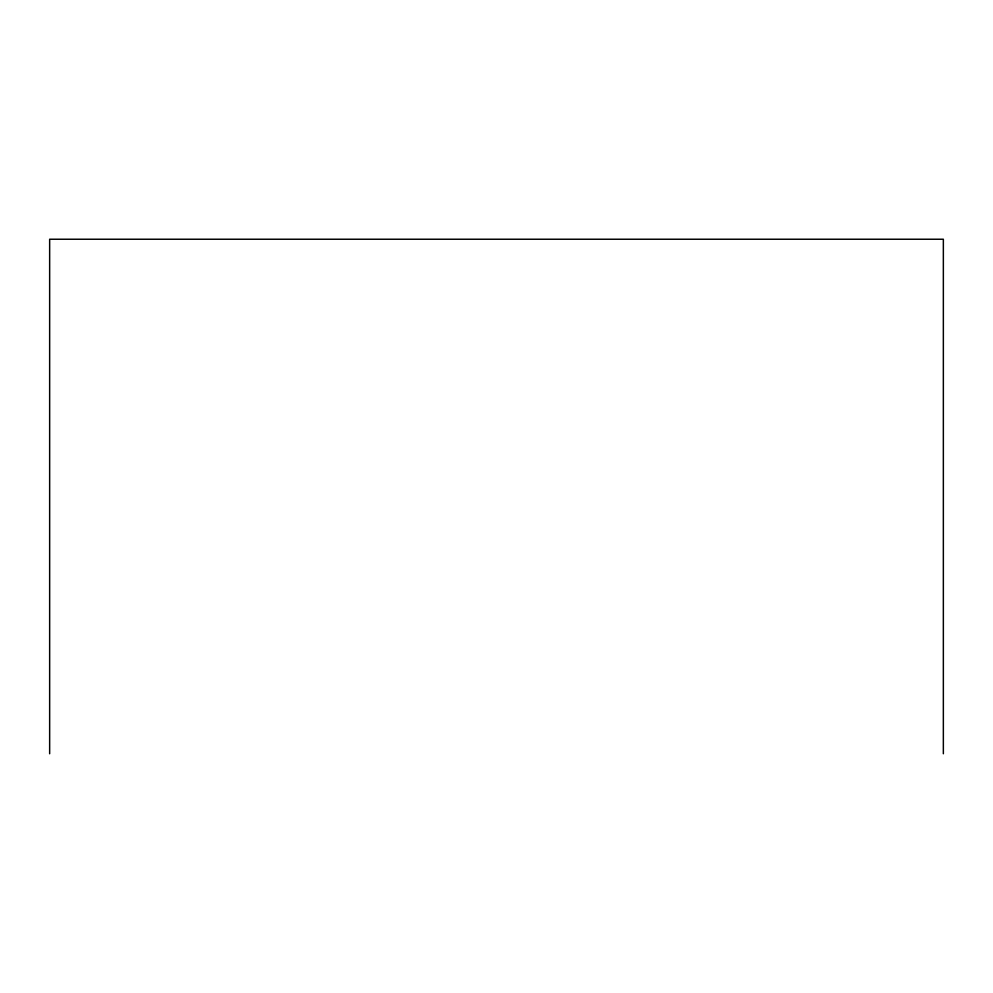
<?xml version="1.0" encoding="UTF-8"?>
<svg xmlns="http://www.w3.org/2000/svg" width="993" height="993" viewBox="0 0 993 993"><rect width="100%" height="100%" fill="white"/><g stroke="black" fill="none" stroke-linecap="round" stroke-linejoin="round"><path stroke-width="1.49" d="M943.35 753.761L943.35 239.239L49.65 239.239L49.65 753.761"/></g></svg>
